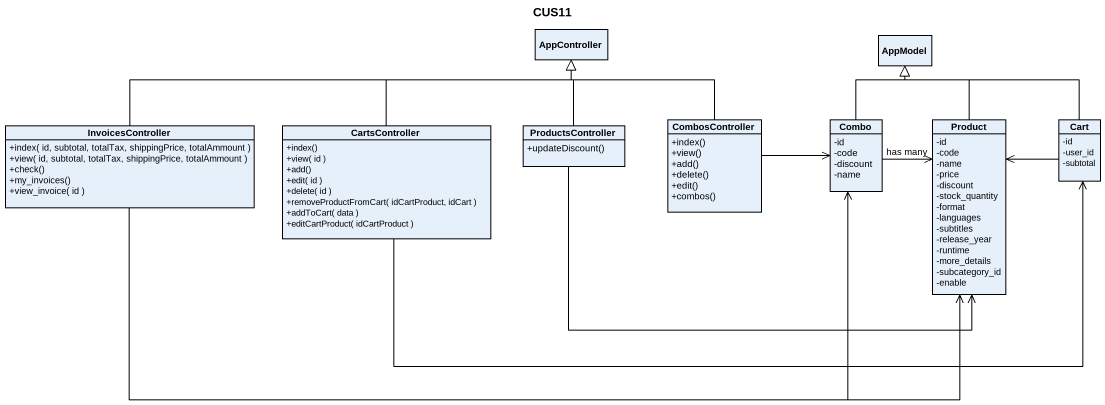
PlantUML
@startuml
title CUS11
hide circle
hide empty members
skinparam classAttributeIconSize 0
class AppController
class AppModel
class InvoicesController {
  +index( id, subtotal, totalTax, shippingPrice, totalAmmount )
  +view( id, subtotal, totalTax, shippingPrice, totalAmmount )
  +check()
  +my_invoices()
  +view_invoice( id )
}
class CartsController {
  +index()
  +view( id )
  +add()
  +edit( id )
  +delete( id )
  +removeProductFromCart( idCartProduct, idCart )
  +addToCart( data )
  +editCartProduct( idCartProduct )
}
class ProductsController {
  +updateDiscount()
}
class CombosController {
  +index()
  +view()
  +add()
  +delete()
  +edit()
  +combos()
}
class Combo {
  -id
  -code
  -discount
  -name
}
class Product {
  -id
  -code
  -name
  -price
  -discount
  -stock_quantity
  -format
  -languages
  -subtitles
  -release_year
  -runtime
  -more_details
  -subcategory_id
  -enable
}
class Cart {
  -id
  -user_id
  -subtotal
}
InvoicesController -right-|> AppController
InvoicesController -right-> Combo
InvoicesController -right-> Product
CartsController -up-|> AppController
CartsController -right-> Cart
ProductsController -up-|> AppController
ProductsController -right-> Product
CombosController -up-|> AppController
CombosController -right-> Combo
Combo -up-|> AppModel
Combo -right-> Product : has many
Product -up-|> AppModel
Cart -left-|> AppModel
Cart -left-> Product
@enduml
